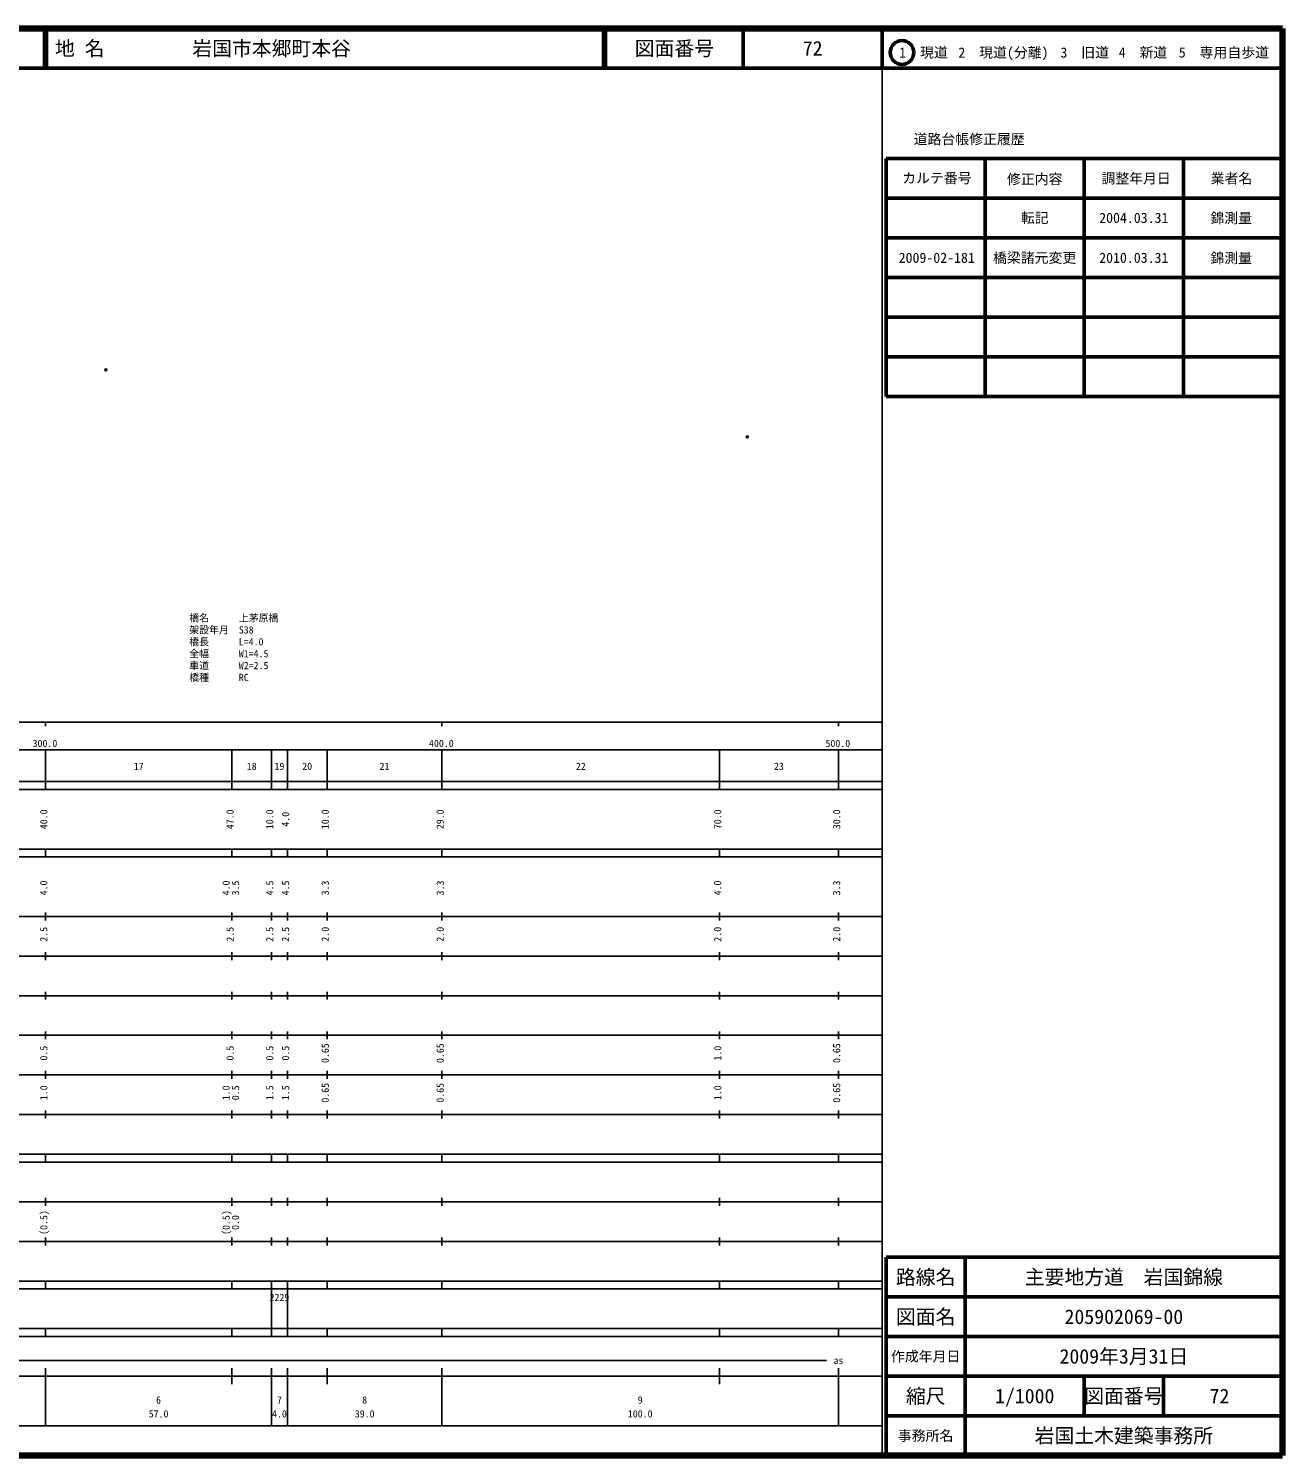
# Model space of a CAD drawing. Units: millimetres on the paper. Extents: x 40 to 680, y 20 to 380.
# Drawn here: x 363.7 to 680, y 20 to 380 of the extents above; entities that cross this region are included whole.
import ezdxf
from ezdxf.enums import TextEntityAlignment as Align

# ---------------------------------------------------------------- set-up
doc = ezdxf.new("R2010")
doc.units = ezdxf.units.MM
doc.header["$PDMODE"] = 32
doc.header["$PDSIZE"] = 0.5
for name, color, linetype in [('M-OTRS', 6, 'Continuous'), ('M-STR-HTXT', 7, 'Continuous'), ('M-TTL-TXT', 7, 'Continuous')]:
    doc.layers.add(name, color=color, linetype=linetype)
for name, color, linetype, lineweight in [('M-TTL', 2, 'Continuous', 140), ('M-TTL-BAND', 7, 'Continuous', 25), ('M-TTL-FRAM', 2, 'Continuous', 50), ('M-TTL-LINE', 7, 'Continuous', 50)]:
    doc.layers.add(name, color=color, linetype=linetype, lineweight=lineweight)
doc.styles.add('ＭＳ ゴシック', font='')
doc.styles.get('ＭＳ ゴシック').set_extended_font_data('MS Gothic')

msp = doc.modelspace()

# ---------------------------------------------------------------- linework, layer by layer
at = {"layer": 'M-OTRS'}
for p in [(383.215, 293.869), (545.012, 276.96)]:
    msp.add_point(p, dxfattribs=at)
at = {"layer": 'M-TTL'}
for p, q in [((680, 380), (40, 380)), ((680, 20), (680, 380)), ((40, 20), (680, 20))]:
    msp.add_line(p, q, dxfattribs=at)
at = {"layer": 'M-TTL-BAND'}
for p, q in [((579, 20), (579, 370)), ((40, 205), (579, 205)), ((368, 205), (368, 204)), ((468, 205), (468, 204)), ((568, 205), (568, 204)), ((68, 198), (579, 198)), ((368, 188), (368, 198)), ((415, 188), (415, 198)), ((425, 188), (425, 198)), ((429, 188), (429, 198)), ((439, 188), (439, 198)), ((468, 188), (468, 198)), ((538, 188), (538, 198)), ((568, 188), (568, 198)), ((40, 190), (579, 190)), ((40, 188), (579, 188)), ((40, 173), (579, 173)), ((368, 171), (368, 173)), ((415, 171), (415, 173)), ((425, 171), (425, 173)), ((429, 171), (429, 173)), ((439, 171), (439, 173)), ((468, 171), (468, 173)), ((538, 171), (538, 173)), ((568, 171), (568, 173)), ((40, 171), (579, 171)), ((40, 156), (579, 156)), ((368, 155), (368, 157)), ((415, 155), (415, 157)), ((425, 155), (425, 157)), ((429, 155), (429, 157)), ((439, 155), (439, 157)), ((468, 155), (468, 157)), ((538, 155), (538, 157)), ((568, 155), (568, 157)), ((46, 146), (579, 146)), ((368, 145), (368, 147)), ((415, 145), (415, 147)), ((425, 145), (425, 147)), ((429, 145), (429, 147)), ((439, 145), (439, 147)), ((468, 145), (468, 147)), ((538, 145), (538, 147)), ((568, 145), (568, 147)), ((368, 135), (368, 137)), ((415, 135), (415, 137)), ((425, 135), (425, 137)), ((429, 135), (429, 137)), ((439, 135), (439, 137)), ((468, 135), (468, 137)), ((538, 135), (538, 137)), ((568, 135), (568, 137)), ((52, 136), (579, 136)), ((46, 126), (579, 126)), ((368, 125), (368, 127)), ((415, 125), (415, 127)), ((425, 125), (425, 127)), ((429, 125), (429, 127)), ((439, 125), (439, 127)), ((468, 125), (468, 127)), ((538, 125), (538, 127)), ((568, 125), (568, 127)), ((52, 116), (579, 116)), ((368, 115), (368, 117)), ((415, 115), (415, 117)), ((425, 115), (425, 117)), ((429, 115), (429, 117)), ((439, 115), (439, 117)), ((468, 115), (468, 117)), ((538, 115), (538, 117)), ((568, 115), (568, 117)), ((46, 106), (579, 106)), ((368, 105), (368, 107)), ((415, 105), (415, 107)), ((425, 105), (425, 107)), ((429, 105), (429, 107)), ((439, 105), (439, 107)), ((468, 105), (468, 107)), ((538, 105), (538, 107)), ((568, 105), (568, 107)), ((40, 96), (579, 96)), ((40, 94), (579, 94)), ((368, 94), (368, 96)), ((415, 94), (415, 96)), ((425, 94), (425, 96)), ((429, 94), (429, 96)), ((439, 94), (439, 96)), ((468, 94), (468, 96)), ((538, 94), (538, 96)), ((568, 94), (568, 96)), ((49, 84), (579, 84)), ((368, 83), (368, 85)), ((415, 83), (415, 85)), ((425, 83), (425, 85)), ((429, 83), (429, 85)), ((439, 83), (439, 85)), ((468, 83), (468, 85)), ((538, 83), (538, 85)), ((568, 83), (568, 85)), ((40, 74), (579, 74)), ((368, 73), (368, 75)), ((415, 73), (415, 75)), ((425, 73), (425, 75)), ((429, 73), (429, 75)), ((439, 73), (439, 75)), ((468, 73), (468, 75)), ((538, 73), (538, 75)), ((568, 73), (568, 75)), ((40, 64), (579, 64)), ((40, 62), (579, 62)), ((368, 62), (368, 64)), ((415, 62), (415, 64)), ((425, 62), (425, 64)), ((425, 52), (425, 62)), ((429, 62), (429, 64)), ((429, 52), (429, 62)), ((439, 62), (439, 64)), ((468, 62), (468, 64)), ((538, 62), (538, 64)), ((568, 62), (568, 64)), ((40, 52), (579, 52)), ((368, 50), (368, 52)), ((415, 50), (415, 52)), ((425, 50), (425, 52)), ((429, 50), (429, 52)), ((439, 50), (439, 52)), ((468, 50), (468, 52)), ((538, 50), (538, 52)), ((568, 50), (568, 52)), ((40, 50), (579, 50)), ((71, 44), (565, 44)), ((40, 40), (579, 40)), ((368, 27.5), (368, 42)), ((415, 38), (415, 42)), ((425, 27.5), (425, 42)), ((429, 27.5), (429, 42)), ((439, 38), (439, 42)), ((468, 27.5), (468, 42)), ((538, 38), (538, 42)), ((568, 27.5), (568, 42)), ((68, 27.5), (579, 27.5))]:
    msp.add_line(p, q, dxfattribs=at)
at = {"layer": 'M-TTL-FRAM'}
for p, q in [((580, 347.197), (580, 287.197)), ((580, 347.197), (680, 347.197)), ((580, 287.197), (680, 287.197)), ((680, 70), (580, 70)), ((580, 70), (580, 20))]:
    msp.add_line(p, q, dxfattribs=at)
at = {"layer": 'M-TTL-LINE'}
for p, q in [((367.75, 380), (367.75, 370)), ((368.25, 380), (368.25, 370)), ((508.747, 380), (508.747, 370)), ((509.247, 380), (509.247, 370)), ((543.997, 380), (543.997, 370)), ((579, 380), (579, 370)), ((40, 370), (680, 370)), ((605, 347.197), (605, 287.197)), ((630, 347.197), (630, 287.197)), ((655, 347.197), (655, 287.197)), ((580, 337.197), (680, 337.197)), ((580, 327.197), (680, 327.197)), ((580, 317.197), (680, 317.197)), ((580, 307.197), (680, 307.197)), ((580, 297.197), (680, 297.197)), ((600, 70), (600, 20)), ((680, 60), (580, 60)), ((680, 50), (580, 50)), ((680, 40), (580, 40)), ((630, 40), (630, 30)), ((650, 40), (650, 30)), ((680, 30), (580, 30))]:
    msp.add_line(p, q, dxfattribs=at)
msp.add_circle((584.031, 373.958), 3, dxfattribs=at)

# ---------------------------------------------------------------- texts
at = {"layer": 'M-STR-HTXT', "style": 'ＭＳ ゴシック'}
for s, p in [('橋名\u3000\u3000\u3000上茅原橋', (404.242, 229.822)), ('架設年月\u3000S38', (404.242, 226.822)), ('橋長\u3000\u3000\u3000L=4.0', (404.242, 223.822)), ('全幅\u3000\u3000\u3000W1=4.5', (404.242, 220.822)), ('車道\u3000\u3000\u3000W2=2.5', (404.242, 217.822)), ('橋種\u3000\u3000\u3000RC', (404.242, 214.822))]:
    msp.add_text(s, height=1.833, dxfattribs=at).set_placement(p, align=Align.BOTTOM_LEFT)
at = {"layer": 'M-TTL-BAND', "style": 'ＭＳ ゴシック'}
for s, p in [('300.0', (367.844, 198.195)), ('400.0', (467.844, 198.195)), ('500.0', (567.844, 198.195)), ('17', (391.5, 192.405)), ('18', (420, 192.405)), ('19', (427, 192.405)), ('20', (434, 192.405)), ('21', (453.5, 192.405)), ('22', (503, 192.405)), ('23', (553, 192.405)), ('as', (568, 42.5)), ('6', (396.5, 32.523)), ('7', (427, 32.523)), ('8', (448.5, 32.523)), ('9', (518, 32.523)), ('57.0', (396.5, 29.033)), ('4.0', (427, 29.033)), ('39.0', (448.5, 29.033)), ('100.0', (518, 29.033))]:
    msp.add_text(s, height=1.833, dxfattribs=at).set_placement(p, align=Align.BOTTOM_CENTER)
for s, p in [('40.0', (369, 180.5)), ('47.0', (416, 180.5)), ('10.0', (426, 180.5)), ('4.0', (430, 180.5)), ('10.0', (440, 180.5)), ('29.0', (469, 180.5)), ('70.0', (539, 180.5)), ('30.0', (569, 180.5)), ('4.0', (369, 163.174)), ('4.0', (415, 163.174)), ('3.5', (417.37, 163.174)), ('4.5', (426, 163.174)), ('4.5', (430, 163.174)), ('3.3', (440, 163.174)), ('3.3', (469, 163.174)), ('4.0', (539, 163.174)), ('3.3', (569, 163.174)), ('2.5', (369, 151.5)), ('2.5', (416, 151.5)), ('2.5', (426, 151.5)), ('2.5', (430, 151.5)), ('2.0', (440, 151.5)), ('2.0', (469, 151.5)), ('2.0', (539, 151.5)), ('2.0', (569, 151.5)), ('0.5', (369, 121.5)), ('0.5', (416, 121.5)), ('0.5', (426, 121.5)), ('0.5', (430, 121.5)), ('0.65', (440, 121.5)), ('0.65', (469, 121.5)), ('1.0', (539, 121.5)), ('0.65', (569, 121.5)), ('1.0', (369, 111.5)), ('1.0', (415, 111.5)), ('0.5', (417.37, 111.5)), ('1.5', (426, 111.5)), ('1.5', (430, 111.5)), ('0.65', (440, 111.5)), ('0.65', (469, 111.5)), ('1.0', (539, 111.5)), ('0.65', (569, 111.5)), ('(0.5)', (369, 78.764)), ('(0.5)', (415, 78.764)), ('0.0', (417.37, 78.764))]:
    msp.add_text(s, height=1.833, rotation=90, dxfattribs=at).set_placement(p, align=Align.BOTTOM_CENTER)
msp.add_text('2229', height=1.833, dxfattribs=at).set_placement((424.5, 58.405), align=Align.BOTTOM_LEFT)
at = {"layer": 'M-TTL-TXT', "style": 'ＭＳ ゴシック'}
for s, p in [('地 名', (370.38, 375)), ('岩国市本郷町本谷', (405.024, 375))]:
    msp.add_text(s, height=3.666, dxfattribs=at).set_placement(p, align=Align.MIDDLE_LEFT)
for s, height, p in [('図面番号', 3.666, (526.622, 375)), ('72', 3.666, (561.497, 375)), ('1\u3000現道', 2.566, (589.448, 373.958)), ('2\u3000現道(分離)', 2.566, (609.619, 373.958)), ('3\u3000旧道', 2.566, (630.121, 373.958)), ('4\u3000新道', 2.566, (644.824, 373.958)), ('5\u3000専用自歩道', 2.566, (665.228, 373.958)), ('道路台帳修正履歴', 2.566, (600.968, 352.113)), ('カルテ番号', 2.566, (592.839, 342.277)), ('修正内容', 2.566, (617.509, 342.023)), ('調整年月日', 2.566, (643.089, 342.197)), ('業者名', 2.566, (667.134, 342.197)), ('転記', 2.566, (617.5, 332.245)), ('2004.03.31', 2.566, (642.5, 332.245)), ('錦測量', 2.566, (667.077, 332.189)), ('2009-02-181', 2.566, (592.798, 322.168)), ('橋梁諸元変更', 2.566, (617.5, 322.168)), ('2010.03.31', 2.566, (642.5, 322.168)), ('錦測量', 2.566, (667.077, 322.112)), ('路線名', 3.666, (590, 65)), ('路線名', 3.666, (590, 65)), ('主要地方道\u3000岩国錦線', 3.666, (640, 65)), ('図面名', 3.666, (590, 55)), ('図面名', 3.666, (590, 55)), ('205902069-00', 3.666, (640, 55)), ('2009年3月31日', 3.666, (640, 45)), ('作成年月日', 2.566, (590, 45)), ('作成年月日', 2.566, (590, 45)), ('縮尺', 3.666, (590, 35)), ('縮尺', 3.666, (590, 35)), ('1/1000', 3.666, (615, 35)), ('図面番号', 3.666, (640, 35)), ('図面番号', 3.666, (640, 35)), ('72', 3.666, (664.125, 35)), ('事務所名', 2.566, (590, 25)), ('事務所名', 2.566, (590, 25)), ('岩国土木建築事務所', 3.666, (640, 25))]:
    msp.add_text(s, height=height, dxfattribs=at).set_placement(p, align=Align.MIDDLE_CENTER)

doc.saveas('drawing.dxf')
